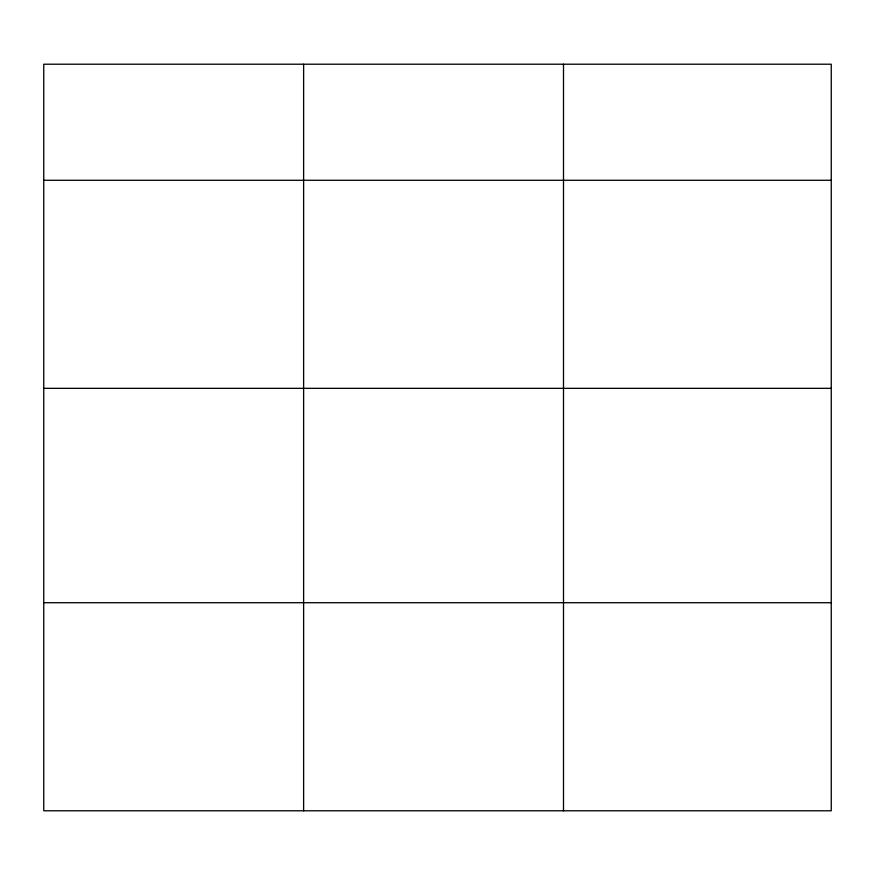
<?xml version="1.0" encoding="UTF-8"?>
<svg xmlns="http://www.w3.org/2000/svg" width="875" height="875" viewBox="0 0 875 875"><rect width="100%" height="100%" fill="white"/><g stroke="black" fill="none" stroke-linecap="round" stroke-linejoin="round"><path stroke-width="1.31" d="M831.25 388.336L831.25 64.214L43.75 64.214L43.75 810.786L831.25 810.786L831.25 388.336L43.75 388.336M43.75 180.272L831.25 180.272M43.75 602.711L831.25 602.711M563.5 64.214L563.5 810.786M303.625 64.214L303.625 810.786"/></g></svg>
